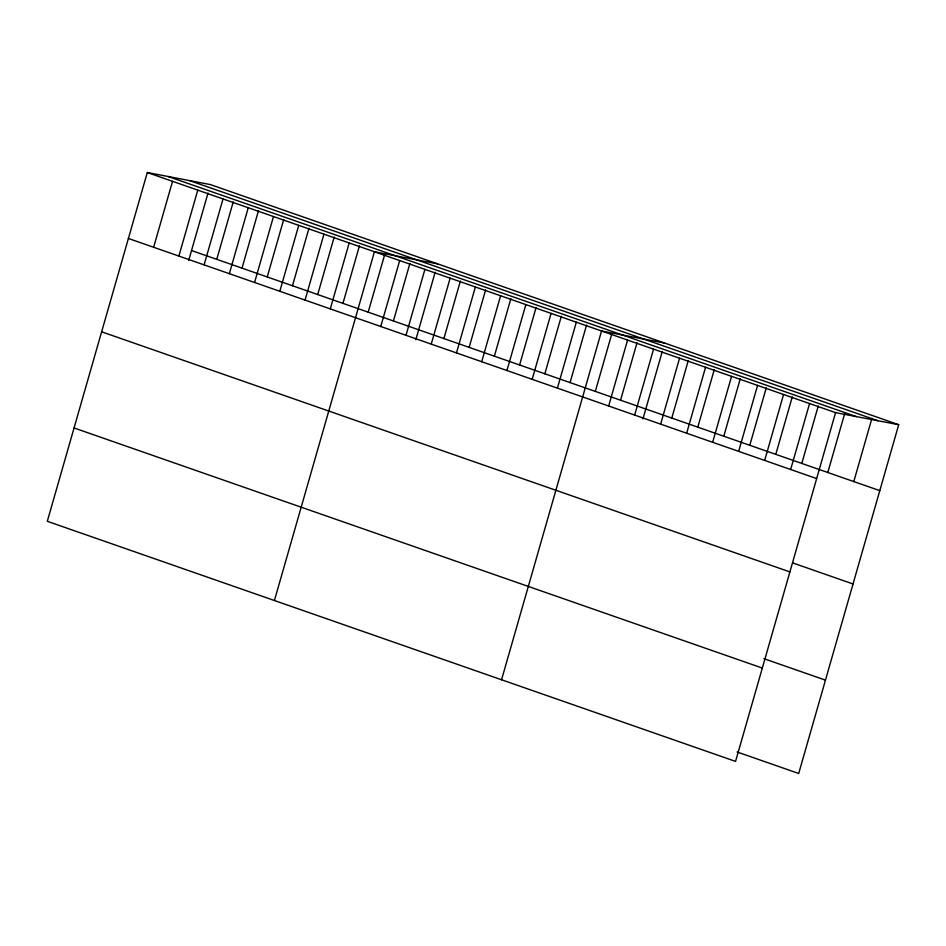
<?xml version="1.0" encoding="UTF-8"?>
<svg xmlns="http://www.w3.org/2000/svg" width="946" height="946" viewBox="0 0 946 946"><rect width="100%" height="100%" fill="white"/><g stroke="black" fill="none" stroke-linecap="round" stroke-linejoin="round"><path stroke-width="1.42" d="M898.7 424.707L210.438 184.6L147.304 172.527L47.3 521.293L735.562 761.4L835.566 412.633L898.7 424.707L798.696 773.473L737.111 751.987M153.642 247.261L172.539 181.336M178.877 256.07L197.773 190.134M188.692 260.434L208.025 193.019M204.111 264.868L223.02 198.944M216.764 259.334L233.26 201.829M229.346 273.678L248.254 207.742M242.01 268.144L258.495 210.627M254.58 282.476L273.489 216.551M267.245 276.942L283.729 219.437M279.815 291.285L298.723 225.349M292.48 285.751L308.975 228.234M305.05 300.083L323.958 234.159M317.714 294.549L334.21 237.044M330.296 308.893L349.192 242.956M342.949 303.359L359.445 245.842M274.423 600.521L374.427 251.766L437.56 263.839M368.183 312.156L384.679 254.651M380.765 326.5L399.673 260.564M393.418 320.966L409.914 263.449M406 335.298L424.908 269.374M415.826 339.673L435.148 272.259M431.234 344.108L450.142 278.171M443.899 338.573L460.383 281.057M456.469 352.905L475.377 286.981M469.133 347.371L485.629 289.866M481.703 361.715L500.611 295.779M494.368 356.181L510.864 298.664M506.95 370.513L525.846 304.588M519.602 364.99L536.098 307.474M532.184 379.322L551.08 313.386M544.837 373.788L561.333 316.271M557.419 388.12L576.327 322.196M570.071 382.598L586.567 325.081M501.557 679.76L601.561 330.994L664.695 343.079M595.318 391.396L611.802 333.879M608.656 406L627.565 340.075M620.552 400.205L637.036 342.689M634.66 415.069L653.556 349.145M642.949 418.901L662.283 351.486M660.651 424.139L679.559 358.215M671.79 418.073L688.274 360.556M686.654 433.209L705.562 367.285M697.793 427.143L714.277 369.626M712.657 442.279L731.565 376.354M723.785 436.212L740.28 378.707M738.66 451.348L757.569 385.424M749.788 445.282L766.284 387.777M764.664 460.43L783.56 394.494M775.791 454.352L792.287 396.847M790.655 469.5L809.563 403.564M801.794 463.434L818.278 405.917M827.797 472.503L844.683 413.579M853.789 481.573L871.893 418.439M189.602 180.615L877.864 420.722M168.14 176.512L856.402 416.618M147.304 172.527L835.566 412.633M191.53 250.536L879.792 490.643M128.396 238.463L816.658 478.57M792.819 562.965L853.032 583.978M101.636 331.798L789.898 571.904M763.871 658.653L825.456 680.139M74.06 427.959L762.322 668.065"/></g></svg>
